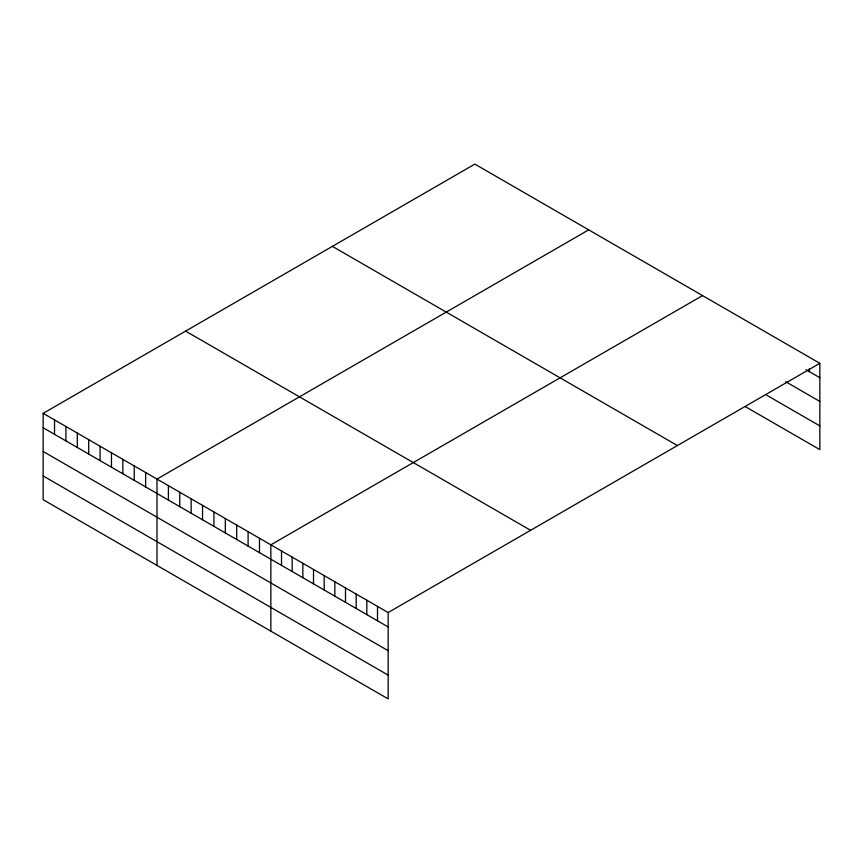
<?xml version="1.0" encoding="UTF-8"?>
<svg xmlns="http://www.w3.org/2000/svg" width="863" height="863" viewBox="0 0 863 863"><rect width="100%" height="100%" fill="white"/><g stroke="black" fill="none" stroke-linecap="round" stroke-linejoin="round"><path stroke-width="1.29" d="M43.15 413.355L388.156 612.547L388.156 698.879L43.15 499.688L43.15 413.355L474.844 164.121L819.85 363.312L819.85 449.645L745.201 406.549M588.695 229.86L157.001 479.094L157.001 565.416M702.547 295.588L270.853 544.823L270.853 631.155M388.156 612.547L819.85 363.312M805.988 369.709L819.85 377.703M785.729 381.748L819.85 401.446M766.527 395.125L819.85 425.901M332.384 246.365L677.39 445.556M185.61 331.112L530.616 530.303M43.15 427.757L388.156 626.937M43.15 451.489L388.156 650.68M43.15 475.945L388.156 675.136M809.181 368.933L809.181 371.554M377.498 606.387L377.498 620.788M366.829 600.238L366.829 614.629M356.171 594.078L356.171 608.469M345.502 587.919L345.502 602.32M334.844 581.759L334.844 596.16M324.175 575.61L324.175 590.001M313.517 569.451L313.517 583.841M302.848 563.291L302.848 577.692M292.179 557.131L292.179 571.533M281.521 550.982L281.521 565.373M259.472 538.253L259.472 552.644M248.091 531.673L248.091 546.074M236.699 525.103L236.699 539.494M225.319 518.534L225.319 532.924M213.927 511.953L213.927 526.354M202.546 505.384L202.546 519.774M191.155 498.814L191.155 513.205M179.774 492.234L179.774 506.635M168.393 485.664L168.393 500.055M145.62 472.514L145.62 486.915M134.229 465.944L134.229 480.335M122.848 459.375L122.848 473.765M111.467 452.795L111.467 467.196M100.076 446.225L100.076 460.615M88.695 439.645L88.695 454.046M77.303 433.075L77.303 447.476M65.922 426.505L65.922 440.896M54.531 419.925L54.531 434.326"/></g></svg>
